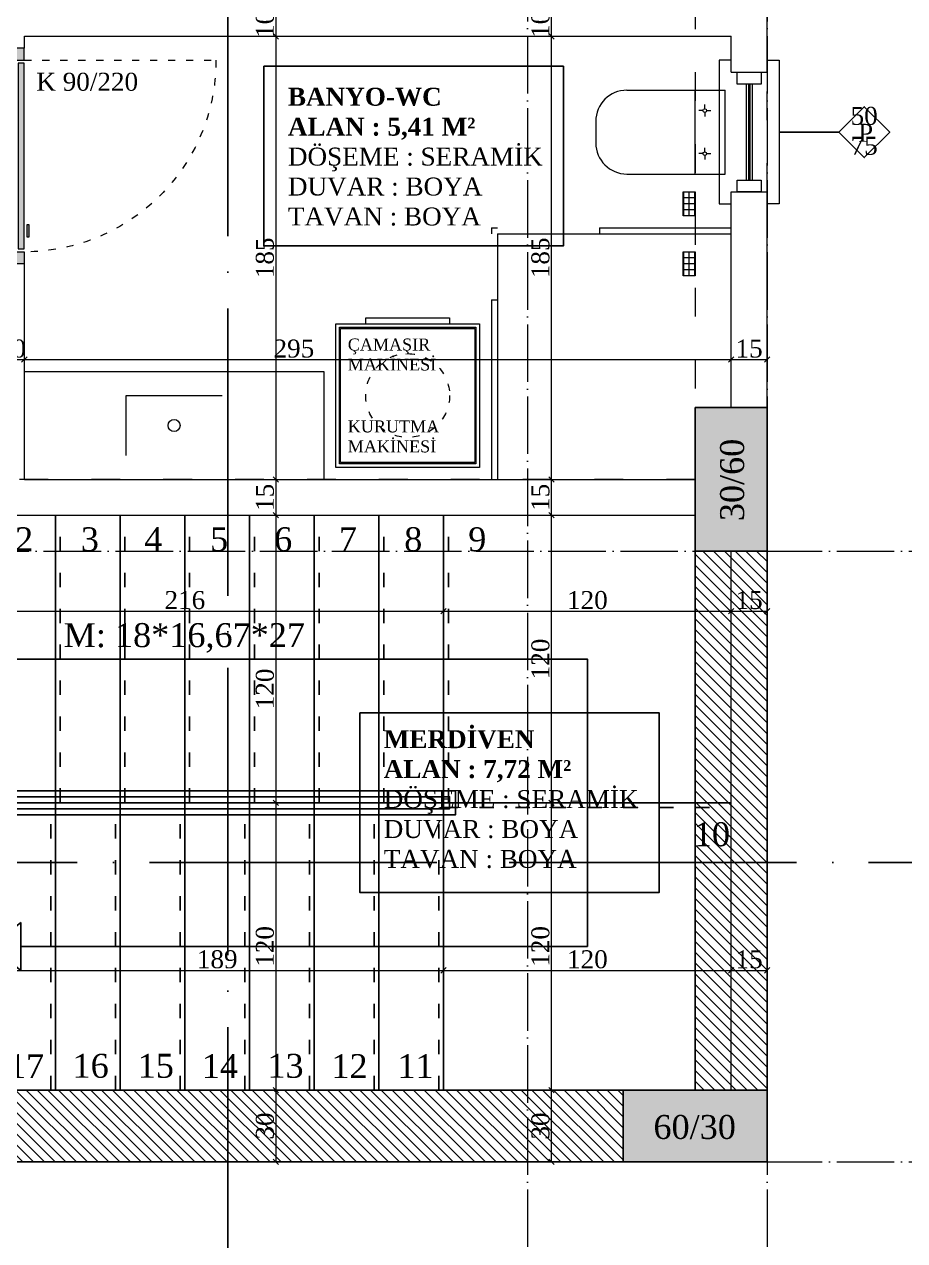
# Model space of a CAD drawing. Header units: metres. Extents: x -5196 to 34307, y 7076 to 19260.
# Drawn here: x 12782 to 13150, y 9793 to 10301 of the extents above; entities that cross this region are included whole.
import ezdxf

# ---------------------------------------------------------------- set-up
doc = ezdxf.new("R2010")
doc.units = ezdxf.units.M
for name, pattern in [('ACAD_ISO03W100', [30, 12, -18]), ('ACAD_ISO04W100', [30, 24, -3, 0, -3]), ('DUZ', [0])]:
    doc.linetypes.add(name, pattern=pattern)
doc.layers.add('YLZ-AKS', color=7, linetype='ACAD_ISO04W100', lineweight=5, true_color=0x2e2f36)
doc.layers.add('YLZ-TARAMA', color=7, linetype='Continuous', lineweight=5, true_color=0x686d6c)
for name, color, linetype, lineweight in [('YLZ-DUVAR', 151, 'Continuous', 20), ('YLZ-KAPI', 241, 'Continuous', 9), ('YLZ-PENCERE', 231, 'Continuous', 5), ('YLZ-TEFRİŞ', 191, 'Continuous', 20), ('YLZ-ÖLÇÜ', 251, 'Continuous', 5)]:
    doc.layers.add(name, color=color, linetype=linetype, lineweight=lineweight)
for name, color, linetype in [('YLZ-Kesit Çizgisi', 10, 'Continuous'), ('YLZ-KOLON', 191, 'Continuous'), ('YLZ-KORKULUK', 161, 'DUZ'), ('YLZ-MERDİVEN', 11, 'Continuous'), ('YLZ-PERDE', 113, 'Continuous'), ('YLZ-YAZI', 113, 'Continuous')]:
    doc.layers.add(name, color=color, linetype=linetype)
doc.layers.add('YLZ-KİRİŞ', color=123, linetype='ACAD_ISO03W100', lineweight=5, transparency=0.5)
doc.styles.add('ARIAL', font='times.ttf')
doc.dimstyles.new('YLZ - İç Ölçü', dxfattribs={"dimscale": 0.75, "dimtxt": 10, "dimasz": 3, "dimexe": 1.25, "dimexo": 1, "dimgap": 1, "dimtad": 1, "dimdec": 1, "dimrnd": 0.5, "dimtxsty": 'ARIAL', "dimblk": 'OBLIQUE', "dimcen": 1, "dimclrd": 256, "dimclre": 256, "dimclrt": 125, "dimadec": 0, "dimazin": 0, "dimtfac": 1, "dimtdec": 1, "dimtmove": 1, "dimatfit": 3, "dimldrblk": 'OBLIQUE', "dimfxl": 0, "dimarcsym": 0})

# ---------------------------------------------------------------- blocks, each defined once
blk = doc.blocks.new('B.K Kolon Plan')
at = {"layer": 'YLZ-TARAMA'}
h = blk.add_hatch(dxfattribs=at)
h.set_pattern_fill('ANSI33', color=256, angle=-90)
h.set_pattern_definition([(315, (-461660.3205, -4493945.85), (4.4901280605, 4.4901280605), []), (315, (-461660.3205, -4493950.34), (4.4901280605, 4.4901280605), [3.175, -1.5875])])
h.paths.add_polyline_path([(13587.01, 11241.9), (13557.01, 11241.9), (13557.01, 11181.9), (13587.01, 11181.9)])
h.paths.add_polyline_path([(14042.01, 11241.9), (13982.01, 11241.9), (13982.01, 11211.9), (14042.01, 11211.9)])
h.paths.add_polyline_path([(14412.01, 11241.9), (14382.01, 11241.9), (14382.01, 11216.9), (14382.01, 11181.9), (14412.01, 11181.9)])
h.paths.add_polyline_path([(13697.01, 10611.9), (13557.01, 10611.9), (13557.01, 10576.9), (13697.01, 10576.9)])
h.paths.add_polyline_path([(14037.01, 10586.9), (14037.01, 10614.4), (13997.01, 10614.4), (13997.01, 10576.9), (13997.01, 10554.4), (14037.01, 10554.4)])
h.paths.add_polyline_path([(14512.01, 10606.9), (14372.01, 10606.9), (14372.01, 10571.9), (14512.01, 10571.9)])
h.paths.add_polyline_path([(13817.01, 9981.9), (13657.01, 9981.9), (13657.01, 9951.9), (13817.01, 9951.9)])
h.paths.add_polyline_path([(14037.01, 9991.9), (13997.01, 9991.9), (13997.01, 9941.9), (14037.01, 9941.9)])
h.paths.add_polyline_path([(14512.01, 10011.9), (14482.01, 10011.9), (14482.01, 9951.9), (14512.01, 9951.9)])
h.paths.add_polyline_path([(13812.01, 9756.9), (13782.01, 9756.9), (13782.01, 9696.9), (13812.01, 9696.9), (13812.01, 9726.9)])
h.paths.add_polyline_path([(14032.01, 9756.9), (14002.01, 9756.9), (14002.01, 9696.9), (14032.01, 9696.9)])
h.paths.add_polyline_path([(14512.01, 9726.9), (14482.01, 9726.9), (14452.01, 9726.9), (14452.01, 9696.9), (14512.01, 9696.9)])
h = blk.add_hatch(dxfattribs=at)
h.set_pattern_fill('ANSI31', color=256, angle=-90)
h.paths.add_polyline_path([(13812.01, 9951.9), (13782.01, 9951.9), (13782.01, 9756.9), (13812.01, 9756.9)])
h.paths.add_polyline_path([(14002.01, 9726.9), (13812.01, 9726.9), (13812.01, 9696.9), (14002.01, 9696.9)])
h.paths.add_polyline_path([(14452.01, 9726.9), (14032.01, 9726.9), (14032.01, 9696.9), (14452.01, 9696.9)])
h.paths.add_polyline_path([(14512.01, 9951.9), (14482.01, 9951.9), (14482.01, 9726.9), (14512.01, 9726.9)])
at = {"layer": 'YLZ-KİRİŞ'}
for points in [[(14482.01, 10011.9), (14512.01, 10011.9), (14512.01, 10571.9), (14482.01, 10571.9)], [(14037.01, 9951.9), (14482.01, 9951.9), (14482.01, 9981.9), (14037.01, 9981.9)]]:
    blk.add_lwpolyline(points, close=True, dxfattribs=at)
at = {"layer": 'YLZ-KOLON'}
for points in [[(14482.01, 10011.9), (14482.01, 9951.9), (14512.01, 9951.9), (14512.01, 10011.9)], [(14512.01, 9726.9), (14452.01, 9726.9), (14452.01, 9696.9), (14512.01, 9696.9)]]:
    blk.add_lwpolyline(points, close=True, dxfattribs=at)
at = {"layer": 'YLZ-PERDE'}
for points in [[(14482.01, 9951.9), (14512.01, 9951.9), (14512.01, 9726.9), (14482.01, 9726.9)], [(14032.01, 9726.9), (14452.01, 9726.9), (14452.01, 9696.9), (14032.01, 9696.9)]]:
    blk.add_lwpolyline(points, close=True, dxfattribs=at)
at = {"layer": 'YLZ-YAZI', "insert": (14492.41, 9937.46), "char_height": 10, "attachment_point": 1, "rotation": 90, "style": 'ARIAL'}
blk.add_mtext_dynamic_manual_height_columns('\\pi27.0082;30/60', width=86.5254, gutter_width=12.5, heights=[18.52], dxfattribs=at)
at = {"layer": 'YLZ-YAZI', "insert": (14437.57, 9716.5), "char_height": 10, "attachment_point": 1, "style": 'ARIAL'}
blk.add_mtext_dynamic_manual_height_columns('\\pi27.02623;60/30', width=86.5254, gutter_width=12.5, heights=[18.52], dxfattribs=at)
blk = doc.blocks.new('Aks')
at = {"layer": 'YLZ-AKS'}
for p, q in [((479950.78, 4514594.56), (479950.78, 4512399.56)), ((480050.78, 4514594.56), (480050.78, 4512399.56)), ((478845.78, 4512904.56), (480300.78, 4512904.56)), ((478845.78, 4512649.56), (480300.78, 4512649.56))]:
    blk.add_line(p, q, dxfattribs=at)
at = {"layer": 'YLZ-Kesit Çizgisi', "linetype": 'ACAD_ISO04W100', "ltscale": 5}
for p, q in [((479825.78, 4514657.06), (479825.78, 4512337.06)), ((480363.28, 4512774.56), (478783.28, 4512774.56))]:
    blk.add_line(p, q, dxfattribs=at)
blk = doc.blocks.new('Merdiven Z.K.')
at = {"layer": 'YLZ-KORKULUK'}
blk.add_lwpolyline([(15276.16, 9829.4), (15460.66, 9829.4), (15460.66, 9834.4), (15249.16, 9834.4), (15249.16, 9836.9), (15463.16, 9836.9), (15463.16, 9826.9), (15276.16, 9826.9)], close=True, dxfattribs=at)
at = {"layer": 'YLZ-MERDİVEN'}
for p, q in [((15242.16, 9831.9), (15242.16, 9951.9)), ((15269.16, 9831.9), (15269.16, 9951.9)), ((15296.16, 9831.9), (15296.16, 9951.9)), ((15323.16, 9831.9), (15323.16, 9951.9)), ((15350.16, 9831.9), (15350.16, 9951.9)), ((15377.16, 9831.9), (15377.16, 9951.9)), ((15404.16, 9831.9), (15404.16, 9951.9)), ((15431.16, 9831.9), (15431.16, 9951.9)), ((15458.16, 9831.9), (15458.16, 9951.9)), ((15242.16, 9831.9), (15458.16, 9831.9)), ((15269.16, 9711.9), (15269.16, 9831.9)), ((15296.16, 9711.9), (15296.16, 9831.9)), ((15323.16, 9711.9), (15323.16, 9831.9)), ((15350.16, 9711.9), (15350.16, 9831.9)), ((15377.16, 9711.9), (15377.16, 9831.9)), ((15404.16, 9711.9), (15404.16, 9831.9)), ((15431.16, 9711.9), (15431.16, 9831.9)), ((15458.16, 9711.9), (15458.16, 9831.9)), ((15458.16, 9831.9), (15578.16, 9831.9))]:
    blk.add_line(p, q, dxfattribs=at)
at = {"layer": 'YLZ-MERDİVEN', "linetype": 'ACAD_ISO03W100', "ltscale": 0.5}
for p, q in [((15244.16, 9831.9), (15244.16, 9951.9)), ((15271.16, 9831.9), (15271.16, 9951.9)), ((15298.16, 9831.9), (15298.16, 9951.9)), ((15325.16, 9831.9), (15325.16, 9951.9)), ((15352.16, 9831.9), (15352.16, 9951.9)), ((15379.16, 9831.9), (15379.16, 9951.9)), ((15406.16, 9831.9), (15406.16, 9951.9)), ((15433.16, 9831.9), (15433.16, 9951.9)), ((15460.16, 9831.9), (15460.16, 9951.9)), ((15267.16, 9711.9), (15267.16, 9831.9)), ((15294.16, 9711.9), (15294.16, 9831.9)), ((15321.16, 9711.9), (15321.16, 9831.9)), ((15348.16, 9711.9), (15348.16, 9831.9)), ((15375.16, 9711.9), (15375.16, 9831.9)), ((15402.16, 9711.9), (15402.16, 9831.9)), ((15429.16, 9711.9), (15429.16, 9831.9)), ((15456.16, 9711.9), (15456.16, 9831.9)), ((15458.16, 9829.9), (15578.16, 9829.9))]:
    blk.add_line(p, q, dxfattribs=at)
at = {"layer": 'YLZ-MERDİVEN'}
for points in [[(15242.16, 9891.9), (15518.16, 9891.9), (15518.16, 9771.9), (15281.66, 9771.9)], [(15281.66, 9781.9), (15269.16, 9771.9), (15281.66, 9761.9), (15281.66, 9781.9)]]:
    blk.add_lwpolyline(points, dxfattribs=at)
at = {"layer": 'YLZ-YAZI', "char_height": 10, "style": 'ARIAL'}
for s, width, heights, insert, attachment_point in [('\\pi10.04409;1', 23.9382, [26.46], (15243.55, 9946.9), 1), ('\\pi8.74273;2', 23.9382, [26.46], (15270.55, 9946.9), 1), ('\\pi9.18973;3', 23.9382, [26.46], (15297.55, 9946.9), 1), ('\\pi8.649;4', 23.9382, [26.46], (15324.55, 9946.9), 1), ('\\pi9.11763;5', 23.9382, [26.46], (15351.55, 9946.9), 1), ('\\pi8.87971;6', 23.9382, [26.46], (15378.55, 9946.9), 1), ('\\pi8.87971;7', 23.9382, [26.46], (15405.55, 9946.9), 1), ('\\pi9.15008;8', 23.9382, [26.46], (15432.55, 9946.9), 1), ('\\pi8.88692;9', 23.9382, [26.46], (15459.55, 9946.9), 1), ('M: 18*16,67*27', 344.3033, [10.2], (15400.29, 9906.86), 3), ('\\pi5.71461;10', 23.9382, [26.46], (15556.89, 9823.72), 1), ('\\pi5.87683;18', 23.9382, [26.46], (15243.55, 9716.9), 7), ('\\pi5.7795;17', 23.9382, [26.46], (15270.55, 9716.9), 7), ('\\pi5.73624;16', 23.9382, [26.46], (15297.55, 9716.9), 7), ('\\pi5.93811;15', 23.9382, [26.46], (15324.55, 9716.9), 7), ('\\pi5.7074;14', 23.9382, [26.46], (15351.55, 9716.9), 7), ('\\pi6.06428;13', 23.9382, [26.46], (15378.55, 9716.9), 7), ('\\pi5.75787;12', 23.9382, [26.46], (15405.55, 9716.9), 7), ('\\pi6.35267;11', 23.9382, [26.46], (15432.55, 9716.9), 7)]:
    blk.add_mtext_dynamic_manual_height_columns(s, width=width, gutter_width=12.5, heights=heights, dxfattribs=dict(at, insert=insert, attachment_point=attachment_point))
blk = doc.blocks.new("Kapı 90'lık")
at = {"lineweight": 0, "true_color": 0x939598, "transparency": 33554559}
h = blk.add_hatch(color=252, dxfattribs=at)
h.dxf.hatch_style = 1
h.paths.add_polyline_path([(663.76, 3319.76), (668.76, 3319.76), (668.76, 3329.76), (663.76, 3329.76)])
h.paths.add_polyline_path([(670.01, 3327.26), (747.51, 3327.26), (747.51, 3329.76), (670.01, 3329.76)])
h.paths.add_polyline_path([(675, 3325.26), (680, 3325.26), (680.01, 3326.26), (675.01, 3326.26)])
h.paths.add_polyline_path([(680.01, 3330.76), (680, 3331.76), (675, 3331.76), (675.01, 3330.76)])
h.paths.add_polyline_path([(753.76, 3329.76), (748.76, 3329.76), (748.76, 3319.76), (753.76, 3319.76)])
at = {"layer": 'YLZ-KAPI', "linetype": 'ACAD_ISO03W100', "ltscale": 0.25}
blk.add_line((748.76, 3329.76), (748.76, 3409.76), dxfattribs=at)
at = {"layer": 'YLZ-KAPI'}
blk.add_line((748.76, 3319.76), (668.76, 3319.76), dxfattribs=at)
for points in [[(680, 3331.76), (680.01, 3330.76), (675.01, 3330.76), (675, 3331.76)], [(663.76, 3329.76), (663.76, 3319.76), (668.76, 3319.76), (668.76, 3329.76)], [(747.51, 3327.26), (670.01, 3327.26), (670.01, 3329.76), (747.51, 3329.76)], [(753.76, 3329.76), (753.76, 3319.76), (748.76, 3319.76), (748.76, 3329.76)], [(680, 3325.26), (680.01, 3326.26), (675.01, 3326.26), (675, 3325.26)]]:
    blk.add_lwpolyline(points, close=True, dxfattribs=at)
at = {"layer": 'YLZ-KAPI', "linetype": 'ACAD_ISO03W100', "ltscale": 0.25}
blk.add_arc((748.76, 3329.76), 80, 90, 180, dxfattribs=at)
blk = doc.blocks.new('KP-2')
at = {"layer": 'YLZ-PENCERE'}
for p, q in [((13584.41, 12646.9), (13584.41, 12606.9)), ((13585.41, 12646.9), (13585.41, 12606.9)), ((13585.91, 12646.9), (13585.91, 12606.9)), ((13586.91, 12646.9), (13586.91, 12606.9))]:
    blk.add_line(p, q, dxfattribs=at)
for points in [[(13578.16, 12656.9), (13573.16, 12656.9), (13573.16, 12596.9), (13578.16, 12596.9)], [(13593.16, 12656.9), (13598.16, 12656.9), (13598.16, 12596.9), (13593.16, 12596.9)]]:
    blk.add_lwpolyline(points, dxfattribs=at)
for points in [[(13580.66, 12651.9), (13590.66, 12651.9), (13590.66, 12646.9), (13580.66, 12646.9)], [(13580.66, 12606.9), (13590.66, 12606.9), (13590.66, 12601.9), (13580.66, 12601.9)]]:
    blk.add_lwpolyline(points, close=True, dxfattribs=at)
at = {"layer": 'YLZ-YAZI'}
blk.add_line((13598.16, 12626.9), (13623.16, 12626.9), dxfattribs=at)
blk.add_lwpolyline([(13623.16, 12626.9), (13633.76, 12637.51), (13644.37, 12626.9), (13633.76, 12616.29)], close=True, dxfattribs=at)
at = {"layer": 'YLZ-ÖLÇÜ', "xscale": -1, "rotation": 270}
blk.add_blockref("Kapı 90'lık", (9953.39, 11908.14), dxfattribs=at)
at = {"layer": 'YLZ-YAZI', "char_height": 7.5, "style": 'ARIAL'}
for s, width, heights, insert, attachment_point in [('K 90/220', 44.8554, [49.71], (13288.16, 12644.06), 7), ('50\\P75', 58.361, [27.42], (13639.35, 12617.33), 9), ('\\pi14.99218;P', 35.5702, [14.45], (13616.17, 12622.86), 7)]:
    blk.add_mtext_dynamic_manual_height_columns(s, width=width, gutter_width=12.5, heights=heights, dxfattribs=dict(at, insert=insert, attachment_point=attachment_point))
blk = doc.blocks.new('B.K. Tefriş')
at = {"layer": 'YLZ-TEFRİŞ'}
for p, q in [((13534.66, 7644.4), (13575.66, 7644.4)), ((13563.16, 7609.4), (13563.16, 7644.4)), ((13575.66, 7609.4), (13575.66, 7644.4)), ((13566.41, 7635.9), (13564.66, 7635.9)), ((13567.16, 7636.65), (13567.16, 7638.4)), ((13567.16, 7635.15), (13567.16, 7633.4)), ((13567.91, 7635.9), (13569.66, 7635.9)), ((13521.66, 7631.4), (13521.66, 7622.4)), ((13567.16, 7618.65), (13567.16, 7620.4)), ((13566.41, 7617.9), (13564.66, 7617.9)), ((13567.16, 7617.15), (13567.16, 7615.4)), ((13567.91, 7617.9), (13569.66, 7617.9)), ((13534.66, 7609.4), (13575.66, 7609.4)), ((13562.91, 7599.4), (13558.41, 7599.4)), ((13560.66, 7591.9), (13560.66, 7601.9)), ((13562.91, 7601.9), (13562.91, 7591.9)), ((13562.91, 7596.9), (13558.41, 7596.9)), ((13562.91, 7594.4), (13558.41, 7594.4)), ((13478.16, 7586.9), (13480.66, 7586.9)), ((13478.16, 7586.9), (13478.16, 7584.4)), ((13480.66, 7584.4), (13578.16, 7584.4)), ((13480.66, 7584.4), (13480.66, 7481.9)), ((13523.16, 7586.9), (13578.16, 7586.9)), ((13523.16, 7586.9), (13523.16, 7584.4)), ((13562.91, 7574.4), (13558.41, 7574.4)), ((13560.66, 7566.9), (13560.66, 7576.9)), ((13562.91, 7576.9), (13562.91, 7566.9)), ((13562.91, 7571.9), (13558.41, 7571.9)), ((13562.91, 7569.4), (13558.41, 7569.4)), ((13478.16, 7556.9), (13480.66, 7556.9)), ((13478.16, 7556.9), (13478.16, 7481.9))]:
    blk.add_line(p, q, dxfattribs=at)
for points in [[(13563.16, 7591.9), (13558.16, 7591.9), (13558.16, 7601.9), (13563.16, 7601.9)], [(13563.16, 7566.9), (13558.16, 7566.9), (13558.16, 7576.9), (13563.16, 7576.9)], [(13473.16, 7546.9), (13473.16, 7486.9), (13413.16, 7486.9), (13413.16, 7546.9)], [(13471.66, 7545.4), (13471.66, 7488.4), (13414.66, 7488.4), (13414.66, 7545.4)], [(13471.16, 7544.9), (13471.16, 7488.9), (13415.16, 7488.9), (13415.16, 7544.9)]]:
    blk.add_lwpolyline(points, close=True, dxfattribs=at)
for points in [[(13558.41, 7591.9), (13558.41, 7601.9)], [(13558.41, 7566.9), (13558.41, 7576.9)], [(13425.66, 7546.9), (13425.66, 7549.4), (13460.66, 7549.4), (13460.66, 7546.9)], [(13283.16, 7526.9), (13408.16, 7526.9), (13408.16, 7481.9)], [(13325.66, 7491.9), (13325.66, 7516.9), (13365.66, 7516.9)]]:
    blk.add_lwpolyline(points, dxfattribs=at)
for centre, radius in [((13567.16, 7635.9), 0.75), ((13567.16, 7617.9), 0.75), ((13345.66, 7504.4), 2.5)]:
    blk.add_circle(centre, radius, dxfattribs=at)
at = {"layer": 'YLZ-TEFRİŞ', "linetype": 'ACAD_ISO03W100', "ltscale": 0.25}
blk.add_circle((13443.16, 7516.9), 17.5, dxfattribs=at)
at = {"layer": 'YLZ-TEFRİŞ'}
for centre, start, end in [((13534.66, 7631.4), 90, 180), ((13534.66, 7622.4), 180, 270)]:
    blk.add_arc(centre, 13, start, end, dxfattribs=at)
at = {"layer": 'YLZ-YAZI', "char_height": 5, "style": 'ARIAL'}
for s, insert, attachment_point in [('ÇAMAŞIR\\PMAKİNESİ', (13418.16, 7527.29), 7), ('KURUTMA\\PMAKİNESİ', (13418.16, 7506.51), 1)]:
    blk.add_mtext_dynamic_manual_height_columns(s, width=109.7819, gutter_width=12.5, heights=[64.85], dxfattribs=dict(at, insert=insert, attachment_point=attachment_point))
blk = doc.blocks.new('Z.K.-Mahal İsimleri')
at = {"layer": 'YLZ-YAZI'}
for points in [[(-2155.41, -11594.74), (-2155.41, -11669.74), (-2030.41, -11669.74), (-2030.41, -11594.74), (-2155.41, -11594.74)], [(-2115.41, -11864.74), (-2115.41, -11939.74), (-1990.41, -11939.74), (-1990.41, -11864.74), (-2115.41, -11864.74)]]:
    blk.add_lwpolyline(points, dxfattribs=at)
at = {"layer": 'YLZ-YAZI', "char_height": 7.5, "attachment_point": 1, "style": 'ARIAL'}
for s, insert in [('{\\fTimes New Roman|b1|i0|c162|p18;BANYO-WC\\PALAN : 5,41 M² \\P}DÖŞEME : SERAMİK\\PDUVAR : BOYA \\PTAVAN : BOYA', (-2145.41, -11603.72)), ('{\\fTimes New Roman|b1|i0|c162|p18;MERDİVEN\\PALAN : 7,72 M² }\\PDÖŞEME : SERAMİK\\PDUVAR : BOYA \\PTAVAN : BOYA', (-2105.41, -11871.98))]:
    blk.add_mtext_dynamic_manual_height_columns(s, width=148.6174, gutter_width=12.5, heights=[94.52], dxfattribs=dict(at, insert=insert))
blk = doc.blocks.new('_Oblique')
at = {"color": 0, "linetype": 'ByBlock', "lineweight": -2}
blk.add_line((-0.5, -0.5), (0.5, 0.5), dxfattribs=at)
blk = doc.blocks.new('*D6269')
at = {"layer": 'Defpoints', "color": 0, "transparency": 16777216}
for p in [(12782.1, 10161.32), (13077.1, 10161.32), (13077.1, 10161.32)]:
    blk.add_point(p, dxfattribs=at)
at = {"layer": 'YLZ-ÖLÇÜ', "color": 251, "lineweight": -2, "transparency": 16777216}
for p, q in [((12782.1, 10161.32), (12782.1, 10162.26)), ((12782.1, 10161.32), (13077.1, 10161.32)), ((13077.1, 10161.32), (13077.1, 10162.26))]:
    blk.add_line(p, q, dxfattribs=at)
at = {"layer": 'YLZ-ÖLÇÜ', "color": 251, "lineweight": -2, "transparency": 16777216, "xscale": 2.25, "yscale": 2.25, "zscale": 2.25, "rotation": 180}
blk.add_blockref('_Oblique', (12782.1, 10161.32), dxfattribs=at)
at = {"layer": 'YLZ-ÖLÇÜ', "color": 251, "lineweight": -2, "transparency": 16777216, "xscale": 2.25, "yscale": 2.25, "zscale": 2.25}
blk.add_blockref('_Oblique', (13077.1, 10161.32), dxfattribs=at)
at = {"layer": 'YLZ-ÖLÇÜ', "color": 125, "transparency": 16777216, "insert": (12894.6, 10165.9), "char_height": 7.5, "attachment_point": 5, "style": 'ARIAL'}
blk.add_mtext('295', dxfattribs=at)
blk = doc.blocks.new('*D6270')
at = {"layer": 'Defpoints', "color": 0, "transparency": 16777216}
for p in [(13077.1, 10161.32), (13092.1, 10161.32), (13092.1, 10161.32)]:
    blk.add_point(p, dxfattribs=at)
at = {"layer": 'YLZ-ÖLÇÜ', "color": 251, "lineweight": -2, "transparency": 16777216}
for p, q in [((13077.1, 10161.32), (13077.1, 10162.26)), ((13077.1, 10161.32), (13092.1, 10161.32)), ((13092.1, 10161.32), (13092.1, 10162.26))]:
    blk.add_line(p, q, dxfattribs=at)
at = {"layer": 'YLZ-ÖLÇÜ', "color": 251, "lineweight": -2, "transparency": 16777216, "xscale": 2.25, "yscale": 2.25, "zscale": 2.25, "rotation": 180}
blk.add_blockref('_Oblique', (13077.1, 10161.32), dxfattribs=at)
at = {"layer": 'YLZ-ÖLÇÜ', "color": 251, "lineweight": -2, "transparency": 16777216, "xscale": 2.25, "yscale": 2.25, "zscale": 2.25}
blk.add_blockref('_Oblique', (13092.1, 10161.32), dxfattribs=at)
at = {"layer": 'YLZ-ÖLÇÜ', "color": 125, "transparency": 16777216, "insert": (13084.6, 10165.89), "char_height": 7.5, "attachment_point": 5, "style": 'ARIAL'}
blk.add_mtext('15', dxfattribs=at)
blk = doc.blocks.new('*D6268')
at = {"layer": 'Defpoints', "color": 0, "transparency": 16777216}
for p in [(12772.1, 10161.32), (12782.1, 10161.32), (12782.1, 10161.32)]:
    blk.add_point(p, dxfattribs=at)
at = {"layer": 'YLZ-ÖLÇÜ', "color": 251, "lineweight": -2, "transparency": 16777216}
for p, q in [((12772.1, 10161.32), (12772.1, 10162.26)), ((12772.1, 10161.32), (12782.1, 10161.32)), ((12782.1, 10161.32), (12782.1, 10162.26))]:
    blk.add_line(p, q, dxfattribs=at)
at = {"layer": 'YLZ-ÖLÇÜ', "color": 251, "lineweight": -2, "transparency": 16777216, "xscale": 2.25, "yscale": 2.25, "zscale": 2.25, "rotation": 180}
blk.add_blockref('_Oblique', (12772.1, 10161.32), dxfattribs=at)
at = {"layer": 'YLZ-ÖLÇÜ', "color": 251, "lineweight": -2, "transparency": 16777216, "xscale": 2.25, "yscale": 2.25, "zscale": 2.25}
blk.add_blockref('_Oblique', (12782.1, 10161.32), dxfattribs=at)
at = {"layer": 'YLZ-ÖLÇÜ', "color": 125, "transparency": 16777216, "insert": (12777.1, 10165.89), "char_height": 7.5, "attachment_point": 5, "style": 'ARIAL'}
blk.add_mtext('10', dxfattribs=at)
blk = doc.blocks.new('*D6275')
at = {"layer": 'Defpoints', "color": 0, "transparency": 16777216}
for p in [(12768.1, 9906.32), (12957.1, 9906.32), (12957.1, 9906.32)]:
    blk.add_point(p, dxfattribs=at)
at = {"layer": 'YLZ-ÖLÇÜ', "color": 251, "lineweight": -2, "transparency": 16777216}
for p, q in [((12768.1, 9906.32), (12768.1, 9907.26)), ((12768.1, 9906.32), (12957.1, 9906.32)), ((12957.1, 9906.32), (12957.1, 9907.26))]:
    blk.add_line(p, q, dxfattribs=at)
at = {"layer": 'YLZ-ÖLÇÜ', "color": 251, "lineweight": -2, "transparency": 16777216, "xscale": 2.25, "yscale": 2.25, "zscale": 2.25, "rotation": 180}
blk.add_blockref('_Oblique', (12768.1, 9906.32), dxfattribs=at)
at = {"layer": 'YLZ-ÖLÇÜ', "color": 251, "lineweight": -2, "transparency": 16777216, "xscale": 2.25, "yscale": 2.25, "zscale": 2.25}
blk.add_blockref('_Oblique', (12957.1, 9906.32), dxfattribs=at)
at = {"layer": 'YLZ-ÖLÇÜ', "color": 125, "transparency": 16777216, "insert": (12862.6, 9910.9), "char_height": 7.5, "attachment_point": 5, "style": 'ARIAL'}
blk.add_mtext('189', dxfattribs=at)
blk = doc.blocks.new('*D6276')
at = {"layer": 'Defpoints', "color": 0, "transparency": 16777216}
for p in [(12957.1, 9906.32), (13077.1, 9906.32), (13077.1, 9906.32)]:
    blk.add_point(p, dxfattribs=at)
at = {"layer": 'YLZ-ÖLÇÜ', "color": 251, "lineweight": -2, "transparency": 16777216}
for p, q in [((12957.1, 9906.32), (12957.1, 9907.26)), ((12957.1, 9906.32), (13077.1, 9906.32)), ((13077.1, 9906.32), (13077.1, 9907.26))]:
    blk.add_line(p, q, dxfattribs=at)
at = {"layer": 'YLZ-ÖLÇÜ', "color": 251, "lineweight": -2, "transparency": 16777216, "xscale": 2.25, "yscale": 2.25, "zscale": 2.25, "rotation": 180}
blk.add_blockref('_Oblique', (12957.1, 9906.32), dxfattribs=at)
at = {"layer": 'YLZ-ÖLÇÜ', "color": 251, "lineweight": -2, "transparency": 16777216, "xscale": 2.25, "yscale": 2.25, "zscale": 2.25}
blk.add_blockref('_Oblique', (13077.1, 9906.32), dxfattribs=at)
at = {"layer": 'YLZ-ÖLÇÜ', "color": 125, "transparency": 16777216, "insert": (13017.1, 9910.89), "char_height": 7.5, "attachment_point": 5, "style": 'ARIAL'}
blk.add_mtext('120', dxfattribs=at)
blk = doc.blocks.new('*D6282')
at = {"layer": 'Defpoints', "color": 0, "transparency": 16777216}
for p in [(12741.1, 10056.32), (12957.1, 10056.32), (12957.1, 10056.32)]:
    blk.add_point(p, dxfattribs=at)
at = {"layer": 'YLZ-ÖLÇÜ', "color": 251, "lineweight": -2, "transparency": 16777216}
for p, q in [((12741.1, 10056.32), (12741.1, 10057.26)), ((12741.1, 10056.32), (12957.1, 10056.32)), ((12957.1, 10056.32), (12957.1, 10057.26))]:
    blk.add_line(p, q, dxfattribs=at)
at = {"layer": 'YLZ-ÖLÇÜ', "color": 251, "lineweight": -2, "transparency": 16777216, "xscale": 2.25, "yscale": 2.25, "zscale": 2.25, "rotation": 180}
blk.add_blockref('_Oblique', (12741.1, 10056.32), dxfattribs=at)
at = {"layer": 'YLZ-ÖLÇÜ', "color": 251, "lineweight": -2, "transparency": 16777216, "xscale": 2.25, "yscale": 2.25, "zscale": 2.25}
blk.add_blockref('_Oblique', (12957.1, 10056.32), dxfattribs=at)
at = {"layer": 'YLZ-ÖLÇÜ', "color": 125, "transparency": 16777216, "insert": (12849.1, 10060.89), "char_height": 7.5, "attachment_point": 5, "style": 'ARIAL'}
blk.add_mtext('216', dxfattribs=at)
blk = doc.blocks.new('*D6283')
at = {"layer": 'Defpoints', "color": 0, "transparency": 16777216}
for p in [(12957.1, 10056.32), (13077.1, 10056.32), (13077.1, 10056.32)]:
    blk.add_point(p, dxfattribs=at)
at = {"layer": 'YLZ-ÖLÇÜ', "color": 251, "lineweight": -2, "transparency": 16777216}
for p, q in [((12957.1, 10056.32), (12957.1, 10057.26)), ((12957.1, 10056.32), (13077.1, 10056.32)), ((13077.1, 10056.32), (13077.1, 10057.26))]:
    blk.add_line(p, q, dxfattribs=at)
at = {"layer": 'YLZ-ÖLÇÜ', "color": 251, "lineweight": -2, "transparency": 16777216, "xscale": 2.25, "yscale": 2.25, "zscale": 2.25, "rotation": 180}
blk.add_blockref('_Oblique', (12957.1, 10056.32), dxfattribs=at)
at = {"layer": 'YLZ-ÖLÇÜ', "color": 251, "lineweight": -2, "transparency": 16777216, "xscale": 2.25, "yscale": 2.25, "zscale": 2.25}
blk.add_blockref('_Oblique', (13077.1, 10056.32), dxfattribs=at)
at = {"layer": 'YLZ-ÖLÇÜ', "color": 125, "transparency": 16777216, "insert": (13017.1, 10060.89), "char_height": 7.5, "attachment_point": 5, "style": 'ARIAL'}
blk.add_mtext('120', dxfattribs=at)
blk = doc.blocks.new('*D6284')
at = {"layer": 'Defpoints', "color": 0, "transparency": 16777216}
for p in [(13077.1, 10056.32), (13092.1, 10056.32), (13092.1, 10056.32)]:
    blk.add_point(p, dxfattribs=at)
at = {"layer": 'YLZ-ÖLÇÜ', "color": 251, "lineweight": -2, "transparency": 16777216}
for p, q in [((13077.1, 10056.32), (13077.1, 10057.26)), ((13077.1, 10056.32), (13092.1, 10056.32)), ((13092.1, 10056.32), (13092.1, 10057.26))]:
    blk.add_line(p, q, dxfattribs=at)
at = {"layer": 'YLZ-ÖLÇÜ', "color": 251, "lineweight": -2, "transparency": 16777216, "xscale": 2.25, "yscale": 2.25, "zscale": 2.25, "rotation": 180}
blk.add_blockref('_Oblique', (13077.1, 10056.32), dxfattribs=at)
at = {"layer": 'YLZ-ÖLÇÜ', "color": 251, "lineweight": -2, "transparency": 16777216, "xscale": 2.25, "yscale": 2.25, "zscale": 2.25}
blk.add_blockref('_Oblique', (13092.1, 10056.32), dxfattribs=at)
at = {"layer": 'YLZ-ÖLÇÜ', "color": 125, "transparency": 16777216, "insert": (13084.6, 10060.89), "char_height": 7.5, "attachment_point": 5, "style": 'ARIAL'}
blk.add_mtext('15', dxfattribs=at)
blk = doc.blocks.new('*D6277')
at = {"layer": 'Defpoints', "color": 0, "transparency": 16777216}
for p in [(13077.1, 9906.32), (13092.1, 9906.32), (13092.1, 9906.32)]:
    blk.add_point(p, dxfattribs=at)
at = {"layer": 'YLZ-ÖLÇÜ', "color": 251, "lineweight": -2, "transparency": 16777216}
for p, q in [((13077.1, 9906.32), (13077.1, 9907.26)), ((13077.1, 9906.32), (13092.1, 9906.32)), ((13092.1, 9906.32), (13092.1, 9907.26))]:
    blk.add_line(p, q, dxfattribs=at)
at = {"layer": 'YLZ-ÖLÇÜ', "color": 251, "lineweight": -2, "transparency": 16777216, "xscale": 2.25, "yscale": 2.25, "zscale": 2.25, "rotation": 180}
blk.add_blockref('_Oblique', (13077.1, 9906.32), dxfattribs=at)
at = {"layer": 'YLZ-ÖLÇÜ', "color": 251, "lineweight": -2, "transparency": 16777216, "xscale": 2.25, "yscale": 2.25, "zscale": 2.25}
blk.add_blockref('_Oblique', (13092.1, 9906.32), dxfattribs=at)
at = {"layer": 'YLZ-ÖLÇÜ', "color": 125, "transparency": 16777216, "insert": (13084.6, 9910.89), "char_height": 7.5, "attachment_point": 5, "style": 'ARIAL'}
blk.add_mtext('15', dxfattribs=at)
blk = doc.blocks.new('*D6308')
at = {"layer": 'Defpoints', "color": 0, "transparency": 16777216}
for p in [(12887.1, 10306.32), (12887.1, 10296.32), (12887.1, 10296.32)]:
    blk.add_point(p, dxfattribs=at)
at = {"layer": 'YLZ-ÖLÇÜ', "color": 251, "lineweight": -2, "transparency": 16777216}
for p, q in [((12887.1, 10306.32), (12888.03, 10306.32)), ((12887.1, 10306.32), (12887.1, 10296.32)), ((12887.1, 10296.32), (12888.03, 10296.32))]:
    blk.add_line(p, q, dxfattribs=at)
at = {"layer": 'YLZ-ÖLÇÜ', "color": 251, "lineweight": -2, "transparency": 16777216, "xscale": 2.25, "yscale": 2.25, "zscale": 2.25}
for p, rotation in [((12887.1, 10306.32), 90), ((12887.1, 10296.32), 270)]:
    blk.add_blockref('_Oblique', p, dxfattribs=dict(at, rotation=rotation))
at = {"layer": 'YLZ-ÖLÇÜ', "color": 125, "transparency": 16777216, "insert": (12882.53, 10301.32), "char_height": 7.5, "attachment_point": 5, "rotation": 90, "style": 'ARIAL'}
blk.add_mtext('10', dxfattribs=at)
blk = doc.blocks.new('*D6309')
at = {"layer": 'Defpoints', "color": 0, "transparency": 16777216}
for p in [(12887.1, 10296.32), (12887.1, 10111.32), (12887.1, 10111.32)]:
    blk.add_point(p, dxfattribs=at)
at = {"layer": 'YLZ-ÖLÇÜ', "color": 251, "lineweight": -2, "transparency": 16777216}
for p, q in [((12887.1, 10296.32), (12888.03, 10296.32)), ((12887.1, 10296.32), (12887.1, 10111.32)), ((12887.1, 10111.32), (12888.03, 10111.32))]:
    blk.add_line(p, q, dxfattribs=at)
at = {"layer": 'YLZ-ÖLÇÜ', "color": 251, "lineweight": -2, "transparency": 16777216, "xscale": 2.25, "yscale": 2.25, "zscale": 2.25}
for p, rotation in [((12887.1, 10296.32), 90), ((12887.1, 10111.32), 270)]:
    blk.add_blockref('_Oblique', p, dxfattribs=dict(at, rotation=rotation))
at = {"layer": 'YLZ-ÖLÇÜ', "color": 125, "transparency": 16777216, "insert": (12882.53, 10203.82), "char_height": 7.5, "attachment_point": 5, "rotation": 90, "style": 'ARIAL'}
blk.add_mtext('185', dxfattribs=at)
blk = doc.blocks.new('*D6310')
at = {"layer": 'Defpoints', "color": 0, "transparency": 16777216}
for p in [(12887.1, 10111.32), (12887.1, 10096.32), (12887.1, 10096.32)]:
    blk.add_point(p, dxfattribs=at)
at = {"layer": 'YLZ-ÖLÇÜ', "color": 251, "lineweight": -2, "transparency": 16777216}
for p, q in [((12887.1, 10111.32), (12888.03, 10111.32)), ((12887.1, 10111.32), (12887.1, 10096.32)), ((12887.1, 10096.32), (12888.03, 10096.32))]:
    blk.add_line(p, q, dxfattribs=at)
at = {"layer": 'YLZ-ÖLÇÜ', "color": 251, "lineweight": -2, "transparency": 16777216, "xscale": 2.25, "yscale": 2.25, "zscale": 2.25}
for p, rotation in [((12887.1, 10111.32), 90), ((12887.1, 10096.32), 270)]:
    blk.add_blockref('_Oblique', p, dxfattribs=dict(at, rotation=rotation))
at = {"layer": 'YLZ-ÖLÇÜ', "color": 125, "transparency": 16777216, "insert": (12882.53, 10103.82), "char_height": 7.5, "attachment_point": 5, "rotation": 90, "style": 'ARIAL'}
blk.add_mtext('15', dxfattribs=at)
blk = doc.blocks.new('*D6311')
at = {"layer": 'Defpoints', "color": 0, "transparency": 16777216}
for p in [(12887.1, 10096.32), (12887.1, 9976.32), (12887.1, 9976.32)]:
    blk.add_point(p, dxfattribs=at)
at = {"layer": 'YLZ-ÖLÇÜ', "color": 251, "lineweight": -2, "transparency": 16777216}
for p, q in [((12887.1, 10096.32), (12888.03, 10096.32)), ((12887.1, 10096.32), (12887.1, 9976.32)), ((12887.1, 9976.32), (12888.03, 9976.32))]:
    blk.add_line(p, q, dxfattribs=at)
at = {"layer": 'YLZ-ÖLÇÜ', "color": 251, "lineweight": -2, "transparency": 16777216, "xscale": 2.25, "yscale": 2.25, "zscale": 2.25}
for p, rotation in [((12887.1, 10096.32), 90), ((12887.1, 9976.32), 270)]:
    blk.add_blockref('_Oblique', p, dxfattribs=dict(at, rotation=rotation))
at = {"layer": 'YLZ-ÖLÇÜ', "color": 125, "transparency": 16777216, "insert": (12882.53, 10023.82), "char_height": 7.5, "attachment_point": 5, "rotation": 90, "style": 'ARIAL'}
blk.add_mtext('120', dxfattribs=at)
blk = doc.blocks.new('*D6312')
at = {"layer": 'Defpoints', "color": 0, "transparency": 16777216}
for p in [(12887.1, 9976.32), (12887.1, 9856.32), (12887.1, 9856.32)]:
    blk.add_point(p, dxfattribs=at)
at = {"layer": 'YLZ-ÖLÇÜ', "color": 251, "lineweight": -2, "transparency": 16777216}
for p, q in [((12887.1, 9976.32), (12888.03, 9976.32)), ((12887.1, 9976.32), (12887.1, 9856.32)), ((12887.1, 9856.32), (12888.03, 9856.32))]:
    blk.add_line(p, q, dxfattribs=at)
at = {"layer": 'YLZ-ÖLÇÜ', "color": 251, "lineweight": -2, "transparency": 16777216, "xscale": 2.25, "yscale": 2.25, "zscale": 2.25}
for p, rotation in [((12887.1, 9976.32), 90), ((12887.1, 9856.32), 270)]:
    blk.add_blockref('_Oblique', p, dxfattribs=dict(at, rotation=rotation))
at = {"layer": 'YLZ-ÖLÇÜ', "color": 125, "transparency": 16777216, "insert": (12882.53, 9916.32), "char_height": 7.5, "attachment_point": 5, "rotation": 90, "style": 'ARIAL'}
blk.add_mtext('120', dxfattribs=at)
blk = doc.blocks.new('*D6313')
at = {"layer": 'Defpoints', "color": 0, "transparency": 16777216}
for p in [(12887.1, 9856.32), (12887.1, 9826.32), (12887.1, 9826.32)]:
    blk.add_point(p, dxfattribs=at)
at = {"layer": 'YLZ-ÖLÇÜ', "color": 251, "lineweight": -2, "transparency": 16777216}
for p, q in [((12887.1, 9856.32), (12888.03, 9856.32)), ((12887.1, 9856.32), (12887.1, 9826.32)), ((12887.1, 9826.32), (12888.03, 9826.32))]:
    blk.add_line(p, q, dxfattribs=at)
at = {"layer": 'YLZ-ÖLÇÜ', "color": 251, "lineweight": -2, "transparency": 16777216, "xscale": 2.25, "yscale": 2.25, "zscale": 2.25}
for p, rotation in [((12887.1, 9856.32), 90), ((12887.1, 9826.32), 270)]:
    blk.add_blockref('_Oblique', p, dxfattribs=dict(at, rotation=rotation))
at = {"layer": 'YLZ-ÖLÇÜ', "color": 125, "transparency": 16777216, "insert": (12882.53, 9841.32), "char_height": 7.5, "attachment_point": 5, "rotation": 90, "style": 'ARIAL'}
blk.add_mtext('30', dxfattribs=at)
blk = doc.blocks.new('*D6293')
at = {"layer": 'Defpoints', "color": 0, "transparency": 16777216}
for p in [(13002.1, 9856.32), (13002.1, 9856.32), (13002.1, 9826.32)]:
    blk.add_point(p, dxfattribs=at)
at = {"layer": 'YLZ-ÖLÇÜ', "color": 251, "lineweight": -2, "transparency": 16777216}
for p, q in [((13002.1, 9856.32), (13003.03, 9856.32)), ((13002.1, 9826.32), (13002.1, 9856.32)), ((13002.1, 9826.32), (13003.03, 9826.32))]:
    blk.add_line(p, q, dxfattribs=at)
at = {"layer": 'YLZ-ÖLÇÜ', "color": 251, "lineweight": -2, "transparency": 16777216, "xscale": 2.25, "yscale": 2.25, "zscale": 2.25}
for p, rotation in [((13002.1, 9856.32), 90), ((13002.1, 9826.32), 270)]:
    blk.add_blockref('_Oblique', p, dxfattribs=dict(at, rotation=rotation))
at = {"layer": 'YLZ-ÖLÇÜ', "color": 125, "transparency": 16777216, "insert": (12997.53, 9841.32), "char_height": 7.5, "attachment_point": 5, "rotation": 90, "style": 'ARIAL'}
blk.add_mtext('30', dxfattribs=at)
blk = doc.blocks.new('*D6294')
at = {"layer": 'Defpoints', "color": 0, "transparency": 16777216}
for p in [(13002.1, 9976.32), (13002.1, 9976.32), (13002.1, 9856.32)]:
    blk.add_point(p, dxfattribs=at)
at = {"layer": 'YLZ-ÖLÇÜ', "color": 251, "lineweight": -2, "transparency": 16777216}
for p, q in [((13002.1, 9976.32), (13003.03, 9976.32)), ((13002.1, 9856.32), (13002.1, 9976.32)), ((13002.1, 9856.32), (13003.03, 9856.32))]:
    blk.add_line(p, q, dxfattribs=at)
at = {"layer": 'YLZ-ÖLÇÜ', "color": 251, "lineweight": -2, "transparency": 16777216, "xscale": 2.25, "yscale": 2.25, "zscale": 2.25}
for p, rotation in [((13002.1, 9976.32), 90), ((13002.1, 9856.32), 270)]:
    blk.add_blockref('_Oblique', p, dxfattribs=dict(at, rotation=rotation))
at = {"layer": 'YLZ-ÖLÇÜ', "color": 125, "transparency": 16777216, "insert": (12997.53, 9916.32), "char_height": 7.5, "attachment_point": 5, "rotation": 90, "style": 'ARIAL'}
blk.add_mtext('120', dxfattribs=at)
blk = doc.blocks.new('*D6295')
at = {"layer": 'Defpoints', "color": 0, "transparency": 16777216}
for p in [(13002.1, 10096.32), (13002.1, 10096.32), (13002.1, 9976.32)]:
    blk.add_point(p, dxfattribs=at)
at = {"layer": 'YLZ-ÖLÇÜ', "color": 251, "lineweight": -2, "transparency": 16777216}
for p, q in [((13002.1, 10096.32), (13003.03, 10096.32)), ((13002.1, 9976.32), (13002.1, 10096.32)), ((13002.1, 9976.32), (13003.03, 9976.32))]:
    blk.add_line(p, q, dxfattribs=at)
at = {"layer": 'YLZ-ÖLÇÜ', "color": 251, "lineweight": -2, "transparency": 16777216, "xscale": 2.25, "yscale": 2.25, "zscale": 2.25}
for p, rotation in [((13002.1, 10096.32), 90), ((13002.1, 9976.32), 270)]:
    blk.add_blockref('_Oblique', p, dxfattribs=dict(at, rotation=rotation))
at = {"layer": 'YLZ-ÖLÇÜ', "color": 125, "transparency": 16777216, "insert": (12997.53, 10036.32), "char_height": 7.5, "attachment_point": 5, "rotation": 90, "style": 'ARIAL'}
blk.add_mtext('120', dxfattribs=at)
blk = doc.blocks.new('*D6296')
at = {"layer": 'Defpoints', "color": 0, "transparency": 16777216}
for p in [(13002.1, 10111.32), (13002.1, 10111.32), (13002.1, 10096.32)]:
    blk.add_point(p, dxfattribs=at)
at = {"layer": 'YLZ-ÖLÇÜ', "color": 251, "lineweight": -2, "transparency": 16777216}
for p, q in [((13002.1, 10111.32), (13003.03, 10111.32)), ((13002.1, 10096.32), (13002.1, 10111.32)), ((13002.1, 10096.32), (13003.03, 10096.32))]:
    blk.add_line(p, q, dxfattribs=at)
at = {"layer": 'YLZ-ÖLÇÜ', "color": 251, "lineweight": -2, "transparency": 16777216, "xscale": 2.25, "yscale": 2.25, "zscale": 2.25}
for p, rotation in [((13002.1, 10111.32), 90), ((13002.1, 10096.32), 270)]:
    blk.add_blockref('_Oblique', p, dxfattribs=dict(at, rotation=rotation))
at = {"layer": 'YLZ-ÖLÇÜ', "color": 125, "transparency": 16777216, "insert": (12997.53, 10103.82), "char_height": 7.5, "attachment_point": 5, "rotation": 90, "style": 'ARIAL'}
blk.add_mtext('15', dxfattribs=at)
blk = doc.blocks.new('*D6297')
at = {"layer": 'Defpoints', "color": 0, "transparency": 16777216}
for p in [(13002.1, 10296.32), (13002.1, 10296.32), (13002.1, 10111.32)]:
    blk.add_point(p, dxfattribs=at)
at = {"layer": 'YLZ-ÖLÇÜ', "color": 251, "lineweight": -2, "transparency": 16777216}
for p, q in [((13002.1, 10296.32), (13003.03, 10296.32)), ((13002.1, 10111.32), (13002.1, 10296.32)), ((13002.1, 10111.32), (13003.03, 10111.32))]:
    blk.add_line(p, q, dxfattribs=at)
at = {"layer": 'YLZ-ÖLÇÜ', "color": 251, "lineweight": -2, "transparency": 16777216, "xscale": 2.25, "yscale": 2.25, "zscale": 2.25}
for p, rotation in [((13002.1, 10296.32), 90), ((13002.1, 10111.32), 270)]:
    blk.add_blockref('_Oblique', p, dxfattribs=dict(at, rotation=rotation))
at = {"layer": 'YLZ-ÖLÇÜ', "color": 125, "transparency": 16777216, "insert": (12997.53, 10203.82), "char_height": 7.5, "attachment_point": 5, "rotation": 90, "style": 'ARIAL'}
blk.add_mtext('185', dxfattribs=at)
blk = doc.blocks.new('*D6298')
at = {"layer": 'Defpoints', "color": 0, "transparency": 16777216}
for p in [(13002.1, 10306.32), (13002.1, 10306.32), (13002.1, 10296.32)]:
    blk.add_point(p, dxfattribs=at)
at = {"layer": 'YLZ-ÖLÇÜ', "color": 251, "lineweight": -2, "transparency": 16777216}
for p, q in [((13002.1, 10306.32), (13003.03, 10306.32)), ((13002.1, 10296.32), (13002.1, 10306.32)), ((13002.1, 10296.32), (13003.03, 10296.32))]:
    blk.add_line(p, q, dxfattribs=at)
at = {"layer": 'YLZ-ÖLÇÜ', "color": 251, "lineweight": -2, "transparency": 16777216, "xscale": 2.25, "yscale": 2.25, "zscale": 2.25}
for p, rotation in [((13002.1, 10306.32), 90), ((13002.1, 10296.32), 270)]:
    blk.add_blockref('_Oblique', p, dxfattribs=dict(at, rotation=rotation))
at = {"layer": 'YLZ-ÖLÇÜ', "color": 125, "transparency": 16777216, "insert": (12997.53, 10301.32), "char_height": 7.5, "attachment_point": 5, "rotation": 90, "style": 'ARIAL'}
blk.add_mtext('10', dxfattribs=at)
blk = doc.blocks.new('Z.K. İç Ölçü')
at = {"layer": 'YLZ-ÖLÇÜ'}
for base, p1, p2, angle, picture, middle in [((12887.1, 10296.32), (12887.1, 10306.32), (12887.1, 10296.32), 90, '*D6308', (12887.1, 10301.32)), ((13002.1, 10306.32), (13002.1, 10296.32), (13002.1, 10306.32), 270, '*D6298', (13002.1, 10301.32)), ((12782.1, 10161.32), (12772.1, 10161.32), (12782.1, 10161.32), 180, '*D6268', (12777.1, 10161.32)), ((13077.1, 10161.32), (12782.1, 10161.32), (13077.1, 10161.32), 180, '*D6269', (12894.6, 10161.32)), ((12887.1, 9976.32), (12887.1, 10096.32), (12887.1, 9976.32), 90, '*D6311', (12887.1, 10023.82))]:
    dim = blk.add_linear_dim(base=base, p1=p1, p2=p2, angle=angle, dimstyle='YLZ - İç Ölçü', dxfattribs=at)
    dim.commit()
    dim.dimension.update_dxf_attribs({"geometry": picture, "text_midpoint": middle, "dimtype": 128})
for base, p1, p2, angle, picture, middle in [((12887.1, 10111.32), (12887.1, 10296.32), (12887.1, 10111.32), 90, '*D6309', (12882.53, 10203.82)), ((13002.1, 10296.32), (13002.1, 10111.32), (13002.1, 10296.32), 270, '*D6297', (12997.53, 10203.82)), ((13092.1, 10161.32), (13077.1, 10161.32), (13092.1, 10161.32), 180, '*D6270', (13084.6, 10165.89)), ((12887.1, 10096.32), (12887.1, 10111.32), (12887.1, 10096.32), 90, '*D6310', (12882.53, 10103.82)), ((13002.1, 10111.32), (13002.1, 10096.32), (13002.1, 10111.32), 270, '*D6296', (12997.53, 10103.82)), ((13002.1, 10096.32), (13002.1, 9976.32), (13002.1, 10096.32), 270, '*D6295', (12997.53, 10036.32)), ((12957.1, 10056.32), (12741.1, 10056.32), (12957.1, 10056.32), 180, '*D6282', (12849.1, 10060.89)), ((13077.1, 10056.32), (12957.1, 10056.32), (13077.1, 10056.32), 180, '*D6283', (13017.1, 10060.89)), ((13092.1, 10056.32), (13077.1, 10056.32), (13092.1, 10056.32), 180, '*D6284', (13084.6, 10060.89)), ((12887.1, 9856.32), (12887.1, 9976.32), (12887.1, 9856.32), 90, '*D6312', (12882.53, 9916.32)), ((13002.1, 9976.32), (13002.1, 9856.32), (13002.1, 9976.32), 270, '*D6294', (12997.53, 9916.32)), ((12957.1, 9906.32), (12768.1, 9906.32), (12957.1, 9906.32), 180, '*D6275', (12862.6, 9910.9)), ((13077.1, 9906.32), (12957.1, 9906.32), (13077.1, 9906.32), 180, '*D6276', (13017.1, 9910.89)), ((13092.1, 9906.32), (13077.1, 9906.32), (13092.1, 9906.32), 180, '*D6277', (13084.6, 9910.89)), ((12887.1, 9826.32), (12887.1, 9856.32), (12887.1, 9826.32), 90, '*D6313', (12882.53, 9841.32))]:
    dim = blk.add_linear_dim(base=base, p1=p1, p2=p2, angle=angle, dimstyle='YLZ - İç Ölçü', dxfattribs=at)
    dim.commit()
    dim.dimension.update_dxf_attribs({"geometry": picture, "text_midpoint": middle})
dim = blk.add_aligned_dim(p1=(13002.1, 9826.32), p2=(13002.1, 9856.32), distance=0, dimstyle='YLZ - İç Ölçü', dxfattribs=at)
dim.commit()
dim.dimension.update_dxf_attribs({"geometry": '*D6293', "text_midpoint": (12997.53, 9841.32)})

msp = doc.modelspace()

# ---------------------------------------------------------------- linework, layer by layer
at = {"layer": 'YLZ-DUVAR'}
for p, q in [((13092.1, 10281.32), (13092.1, 10431.32)), ((12782.1, 10296.32), (13077.1, 10296.32)), ((12782.1, 10291.32), (12782.1, 10296.32)), ((13077.1, 10281.32), (13077.1, 10296.32)), ((13077.1, 10281.32), (13092.1, 10281.32)), ((13077.1, 10141.32), (13077.1, 10231.32)), ((13077.1, 10231.32), (13092.1, 10231.32)), ((13092.1, 10141.32), (13092.1, 10231.32)), ((12782.1, 10111.32), (12782.1, 10201.32)), ((12782.1, 10111.32), (13062.1, 10111.32)), ((12727.1, 10096.32), (13062.1, 10096.32)), ((13077.1, 9856.32), (13077.1, 10081.32)), ((13092.1, 9856.32), (13092.1, 10081.32))]:
    msp.add_line(p, q, dxfattribs=at)

# ---------------------------------------------------------------- block references
msp.add_blockref('B.K Kolon Plan', (-1419.91, 129.42))
for name, p in [('B.K. Tefriş', (-501.06, 2629.42)), ('KP-2', (-501.06, -2370.58)), ('Merdiven Z.K.', (-2501.06, 144.42))]:
    msp.add_blockref(name, p, dxfattribs=at)
at = {"layer": 'YLZ-TEFRİŞ'}
msp.add_blockref('Aks', (-466958.68, -4502823.23), dxfattribs=at)
at = {"layer": 'YLZ-ÖLÇÜ'}
for name, p in [('Z.K. İç Ölçü', (0, 0)), ('Z.K.-Mahal İsimleri', (15037.51, 21878.57))]:
    msp.add_blockref(name, p, dxfattribs=at)

doc.saveas('drawing.dxf')
